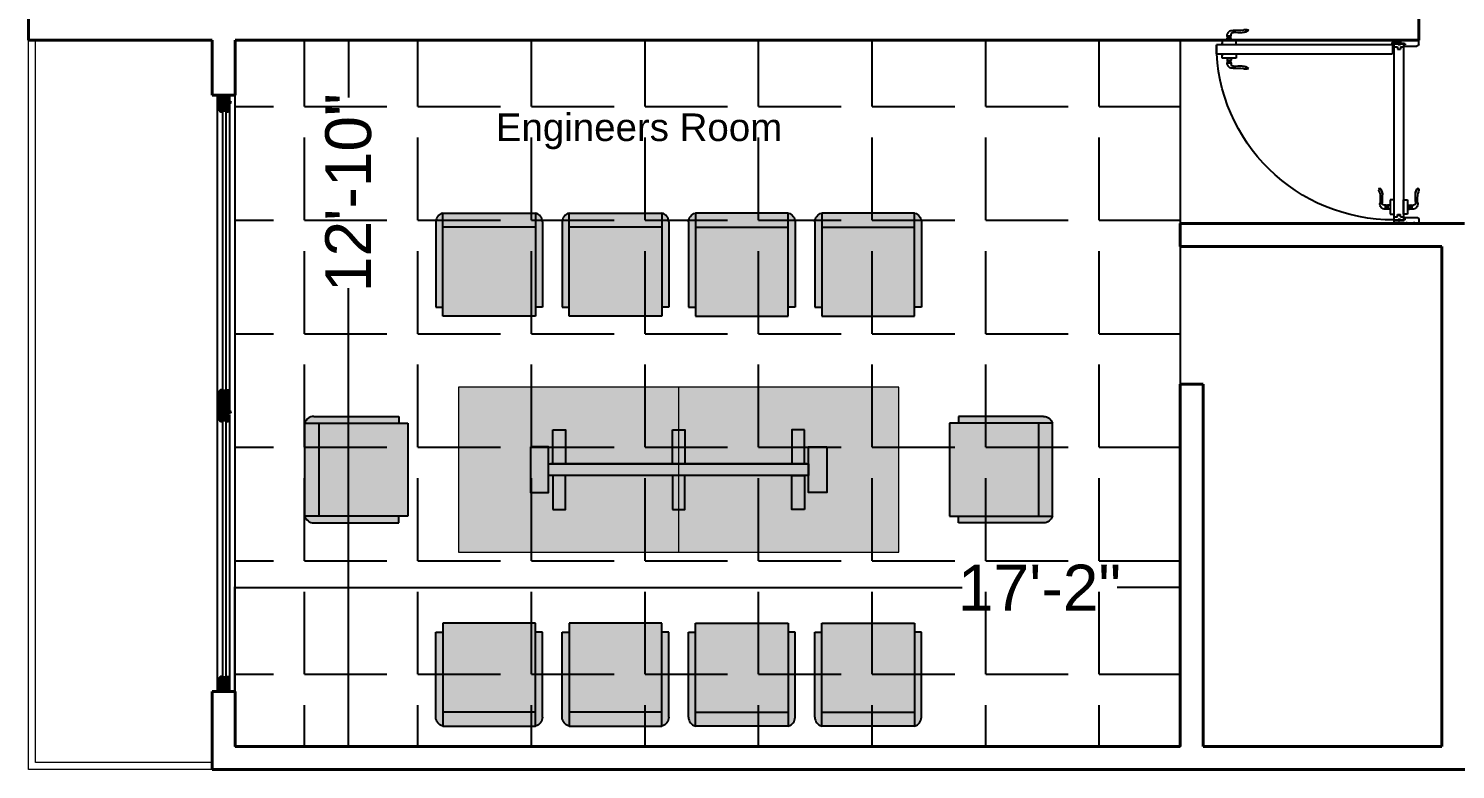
# Model space of a CAD drawing. Header units: inches. Extents: x 547 to 1628, y -123 to 254.
# Drawn here: x 558.7 to 869.7, y -119.7 to 41.8 of the extents above; entities that cross this region are included whole.
import ezdxf

# ---------------------------------------------------------------- set-up
doc = ezdxf.new("R2010")
doc.units = ezdxf.units.IN
doc.header["$MEASUREMENT"] = 0
for name, color, linetype in [('2', 7, 'Continuous'), ('doors', 4, 'Continuous'), ('Furniture', 253, 'Continuous')]:
    doc.layers.add(name, color=color, linetype=linetype)
for name, color, linetype, lineweight in [('hatch', 252, 'Continuous', 0), ('Low Wall', 254, 'Continuous', 13), ('Wall', 7, 'Continuous', 40)]:
    doc.layers.add(name, color=color, linetype=linetype, lineweight=lineweight)
doc.styles.get("Standard").update_dxf_attribs({"font": 'arial.ttf'})
doc.dimstyles.new('Inch feet', dxfattribs={"dimtxt": 10, "dimasz": 0.18, "dimexe": 0.1875, "dimexo": 0.0625, "dimgap": 0.1875, "dimtad": 0, "dimdec": 4, "dimzin": 0, "dimdsep": 46, "dimlunit": 4, "dimtxsty": 'Standard', "dimcen": 0.09, "dimadec": 0, "dimazin": 0, "dimtfac": 1, "dimtdec": 4, "dimtofl": 0, "dimtmove": 0, "dimatfit": 3, "dimfxl": 1, "dimtolj": 1, "dimtzin": 0, "dimarcsym": 0})

# ---------------------------------------------------------------- blocks, each defined once
blk = doc.blocks.new('*D17')
at = {"layer": 'Defpoints', "color": 0, "transparency": 16777216}
for p in [(603.65, 39.28), (603.65, -114.72), (628.38, -114.72)]:
    blk.add_point(p, dxfattribs=at)
at = {"layer": 'Furniture', "color": 0, "lineweight": -2, "transparency": 16777216}
for p, q in [((603.72, 39.28), (628.56, 39.28)), ((628.38, 39.1), (628.38, 26.78)), ((628.38, -114.54), (628.38, -14.78)), ((603.72, -114.72), (628.56, -114.72))]:
    blk.add_line(p, q, dxfattribs=at)
at = {"layer": 'Furniture', "color": 0, "transparency": 16777216}
for points in [[(628.35, 39.1), (628.41, 39.1), (628.38, 39.28)], [(628.35, -114.54), (628.41, -114.54), (628.38, -114.72)]]:
    blk.add_solid(points, dxfattribs=at)
at = {"layer": 'Furniture', "color": 0, "transparency": 16777216, "insert": (628.38, 6), "char_height": 10, "attachment_point": 5, "rotation": 90}
blk.add_mtext('\\A1;12\'-10"', dxfattribs=at)
blk = doc.blocks.new('*D18')
at = {"layer": 'Defpoints', "color": 0, "transparency": 16777216}
for p in [(603.65, -80.08), (603.65, -114.72), (809.65, -114.72)]:
    blk.add_point(p, dxfattribs=at)
at = {"layer": 'Furniture', "color": 0, "lineweight": -2, "transparency": 16777216}
for p, q in [((603.65, -114.66), (603.65, -79.89)), ((603.83, -80.08), (762.11, -80.08)), ((809.47, -80.08), (795.89, -80.08)), ((809.65, -114.66), (809.65, -79.89))]:
    blk.add_line(p, q, dxfattribs=at)
at = {"layer": 'Furniture', "color": 0, "transparency": 16777216}
for points in [[(603.83, -80.05), (603.83, -80.11), (603.65, -80.08)], [(809.47, -80.05), (809.47, -80.11), (809.65, -80.08)]]:
    blk.add_solid(points, dxfattribs=at)
at = {"layer": 'Furniture', "color": 0, "transparency": 16777216, "insert": (779, -80.08), "char_height": 10, "attachment_point": 5}
blk.add_mtext('\\A1;17\'-2"', dxfattribs=at)
blk = doc.blocks.new('dfgdddd')
at = {"layer": 'hatch', "ltscale": 10, "true_color": 0x8f8f8f}
h = blk.add_hatch(color=252, dxfattribs=at)
h.paths.add_polyline_path([(295.3, 522.3, 0.341999), (257.2, 571.5), (257.2, 50.8), (295.3, 50.8)])
h.paths.add_polyline_path([(-295.3, 50.8), (-257.2, 50.8), (-257.2, 571.5, 0.341999), (-295.3, 522.3)])
at = {"layer": 'hatch', "ltscale": 10}
h = blk.add_hatch(color=254, dxfattribs=at)
h.paths.add_polyline_path([(-257.2, 493.7), (-257.2, 0), (257.2, 0), (257.2, 493.7)])
h.paths.add_polyline_path([(257.2, 493.7), (257.2, 571.5), (-257.2, 571.5), (-257.2, 493.7)])
at = {"ltscale": 10}
for p, q in [((-257.2, 0), (-257.2, 571.5)), ((-257.2, 571.5), (257.2, 571.5)), ((257.2, 571.5), (257.2, 0)), ((-295.3, 522.3), (-295.3, 50.8)), ((257.2, 493.7), (-257.2, 493.7)), ((295.3, 522.3), (295.3, 50.8)), ((-295.3, 50.8), (-257.2, 50.8)), ((257.2, 0), (-257.2, 0)), ((295.3, 50.8), (257.2, 50.8))]:
    blk.add_line(p, q, dxfattribs=at)
for centre, start, end in [((-244.5, 522.3), 104.47751, 180), ((244.5, 522.3), 0, 75.52249)]:
    blk.add_arc(centre, 50.8, start, end, dxfattribs=at)
blk = doc.blocks.new('table x1')
at = {"layer": 'hatch', "ltscale": 10}
h = blk.add_hatch(color=254, dxfattribs=at)
h.paths.add_polyline_path([(-179.7, 457.6), (-1400, 457.6), (-1400, -457.6), (-179.7, -457.6)])
h.paths.add_polyline_path([(-1400, 457.6), (-2620.3, 457.6), (-2620.3, -457.6), (-1400, -457.6)])
at = {"linetype": 'Continuous', "lineweight": 0}
blk.add_line((-1400, 457.6), (-1400, -457.6), dxfattribs=at)
at = {"color": 0, "ltscale": 10}
for p, q in [((-2220.3, 50), (-2220.3, -50)), ((-689.7, 32.5), (-2110.3, 32.5)), ((-689.7, -32.5), (-2110.3, -32.5))]:
    blk.add_line(p, q, dxfattribs=at)
at = {"linetype": 'Continuous', "lineweight": 0}
blk.add_lwpolyline([(-2620.3, -457.6), (-179.7, -457.6), (-179.7, 457.6), (-2620.3, 457.6)], close=True, dxfattribs=at)
at = {"color": 0, "ltscale": 10}
for points in [[(-2096.8, 221.1), (-2026.8, 221.1), (-2026.8, 32.5), (-2096.8, 32.5)], [(-1435, 221.1), (-1365, 221.1), (-1365, 32.5), (-1435, 32.5)], [(-703.2, 221.1), (-773.2, 221.1), (-773.2, 32.5), (-703.2, 32.5)], [(-2220.3, 126.1), (-2220.3, -126.1), (-2120.3, -126.1), (-2120.3, 126.1)], [(-579.7, 126.1), (-579.7, -126.1), (-679.7, -126.1), (-679.7, 126.1)], [(-2120.3, 32.5), (-679.7, 32.5), (-679.7, -32.5), (-2120.3, -32.5)], [(-2096.8, -221.1), (-2026.8, -221.1), (-2026.8, -32.5), (-2096.8, -32.5)], [(-1435, -221.1), (-1365, -221.1), (-1365, -32.5), (-1435, -32.5)], [(-703.2, -221.1), (-773.2, -221.1), (-773.2, -32.5), (-703.2, -32.5)]]:
    blk.add_lwpolyline(points, close=True, dxfattribs=at)
blk = doc.blocks.new('door 900 a')
at = {"color": 0}
for p, q in [((-120, 0), (-100, 0)), ((-120, -20), (-120, 0)), ((-100, 0), (-100, -3)), ((-95, 0), (-62.5, 0)), ((-95, -3), (-95, 0)), ((-62.5, 0), (-62.5, -3)), ((-57.5, 0), (-25, 0)), ((-57.5, -3), (-57.5, 0)), ((-25, 0), (-25, -3)), ((-20, 0), (0, 0)), ((-20, -3), (-20, 0)), ((0, 0), (0, -15)), ((-49, -30), (-110, -30)), ((-100, -3), (-95, -3)), ((-62.5, -3), (-57.5, -3)), ((-54, -18), (-54, -23)), ((-54, -18), (-49, -18)), ((-54, -23), (-49, -23)), ((-49, -15), (-49, -30)), ((0, -15), (-49, -15)), ((-49, -18), (-49, -19.8)), ((-49, -18), (-49, -19.8)), ((-49, -21.2), (-49, -23)), ((-45, -21), (-45, -879)), ((-30, -33), (-45, -33)), ((0, -18), (-42, -18)), ((-35, -13), (3.2, -13)), ((-35, -13), (-35, -15)), ((-35, -18), (-35, -20)), ((-35, -18), (-35, -20)), ((-35, -20), (3.2, -20)), ((-30.5, -22), (-30.5, -18)), ((-30.5, -18), (-18.5, -18)), ((-18.5, -22), (-30.5, -22)), ((-30, -33), (-30, -44.5)), ((-15, -44.5), (-30, -44.5)), ((-25, -18), (-27.2, -15)), ((-25, -3), (-20, -3)), ((-23.7, -18), (-21.5, -15)), ((-18.5, -18), (-18.5, -22)), ((0, -33), (-15, -33)), ((-15, -33), (-15, -44.5)), ((-2, -18), (-2, -18)), ((-2, -18), (0, -18)), ((-0.2, -16.5), (13.8, -16.5)), ((0, -18), (0, -15)), ((0, -15), (2, -15)), ((0, -18), (2, -18)), ((0, -18), (0, -18)), ((0, -882), (0, -20)), ((6.8, -23.5), (6.8, -9.5)), ((-117.7, -726.4), (-116.8, -725.5)), ((72.7, -726.4), (71.8, -725.5)), ((-88, -809.5), (-96.3, -809.5)), ((-88, -829.5), (-88, -809.5)), ((-86, -810.5), (-88, -810.5)), ((-86, -828.5), (-88, -828.5)), ((-86, -828.5), (-86, -810.5)), ((-75, -810.5), (-77, -810.5)), ((-77, -828.5), (-77, -810.5)), ((-75, -828.5), (-77, -828.5)), ((-75, -829.5), (-75, -809.5)), ((-65, -809.5), (-75, -809.5)), ((-65, -829.5), (-75, -829.5)), ((-65, -784.5), (-65, -854.5)), ((-45, -784.5), (-65, -784.5)), ((-45, -854.5), (-45, -784.5)), ((0, -784.5), (20, -784.5)), ((0, -854.5), (0, -784.5)), ((20, -784.5), (20, -854.5)), ((20, -809.5), (30, -809.5)), ((20, -829.5), (30, -829.5)), ((30, -829.5), (30, -809.5)), ((30, -810.5), (32, -810.5)), ((30, -828.5), (32, -828.5)), ((32, -828.5), (32, -810.5)), ((41, -810.5), (43, -810.5)), ((41, -828.5), (41, -810.5)), ((41, -828.5), (43, -828.5)), ((43, -809.5), (51.3, -809.5)), ((43, -829.5), (43, -809.5)), ((-120, -880), (-120, -885)), ((-120, -885), (-120, -900)), ((-120, -900), (-100, -900)), ((-49, -870), (-110, -870)), ((-100, -897), (-95, -897)), ((-100, -900), (-100, -897)), ((-95, -897), (-95, -900)), ((-95, -900), (-62.5, -900)), ((-65, -854.5), (-45, -854.5)), ((-62.5, -897), (-57.5, -897)), ((-62.5, -900), (-62.5, -897)), ((-57.5, -897), (-57.5, -900)), ((-57.5, -900), (-25, -900)), ((-54, -882), (-54, -877)), ((-54, -877), (-49, -877)), ((-54, -882), (-49, -882)), ((-49, -885), (-49, -870)), ((-49, -878.8), (-49, -877)), ((-49, -882), (-49, -880.2)), ((-49, -882), (-49, -880.3)), ((0, -885), (-49, -885)), ((-30, -867), (-44, -867)), ((0, -882), (-42, -882)), ((-30.5, -878), (-30.5, -882)), ((-18.5, -878), (-30.5, -878)), ((-30.5, -882), (-18.5, -882)), ((-15, -855.5), (-30, -855.5)), ((-30, -867), (-30, -855.5)), ((-15, -857), (-30, -857)), ((-25, -882), (-27.2, -885)), ((-25, -897), (-20, -897)), ((-25, -900), (-25, -897)), ((-23.7, -882), (-21.5, -885)), ((-20, -897), (-20, -900)), ((-20, -900), (0, -900)), ((-18.5, -882), (-18.5, -878)), ((-15, -867), (-15, -855.5)), ((-1, -867), (-15, -867)), ((-2, -882), (-2, -882)), ((-2, -882), (0, -882)), ((20, -854.5), (0, -854.5)), ((0, -882), (0, -882)), ((0, -900), (0, -885))]:
    blk.add_line(p, q, dxfattribs=at)
at = {"color": 30}
for p, q in [((716.7, 49.4), (715.7, 48.5)), ((799.8, 19.7), (799.8, 28.1)), ((819.8, 19.7), (799.8, 19.7)), ((819.8, 6.7), (799.8, 6.7)), ((799.8, -3.3), (799.8, 6.7)), ((800.8, 17.7), (800.8, 19.7)), ((818.8, 17.7), (800.8, 17.7)), ((800.8, 6.7), (800.8, 8.7)), ((818.8, 8.7), (800.8, 8.7)), ((818.8, 17.7), (818.8, 19.7)), ((818.8, 6.7), (818.8, 8.7)), ((819.8, -3.3), (819.8, 6.7)), ((8.3, -23.3), (8.3, -65.3)), ((8.3, -23.3), (844.8, -23.3)), ((844.8, -68.3), (11.3, -68.3)), ((774.8, -3.3), (844.8, -3.3)), ((774.8, -23.3), (774.8, -3.3)), ((774.8, -68.3), (774.8, -88.3)), ((844.8, -3.3), (844.8, -23.3)), ((844.8, -23.3), (844.8, -13.3)), ((844.8, -23.3), (872.3, -23.3)), ((844.8, -68.3), (844.8, -78.3)), ((844.8, -88.3), (844.8, -68.3)), ((869.3, -68.3), (844.8, -68.3)), ((872.3, -65.3), (872.3, -23.3)), ((872.3, -23.3), (872.3, -65.3)), ((774.8, -88.3), (844.8, -88.3)), ((799.8, -88.3), (799.8, -98.3)), ((819.8, -98.3), (799.8, -98.3)), ((799.8, -111.3), (799.8, -119.6)), ((819.8, -111.3), (799.8, -111.3)), ((800.8, -98.3), (800.8, -100.3)), ((818.8, -100.3), (800.8, -100.3)), ((800.8, -109.3), (800.8, -111.3)), ((818.8, -109.3), (800.8, -109.3)), ((818.8, -98.3), (818.8, -100.3)), ((818.8, -109.3), (818.8, -111.3)), ((819.8, -88.3), (819.8, -98.3)), ((716.7, -140.9), (715.7, -140))]:
    blk.add_line(p, q, dxfattribs=at)
blk.add_arc((6.8, -16.5), 865.5, 269.552, 359.552, dxfattribs=at)
for centre, major_axis, start_param, end_param in [((746.6, 77.9), (30.2, 30.2), 3.116483, 3.895037), ((727.3, 26.6), (-17.8, 17.8), -1.320702, -0.349543), ((747.6, 78.8), (30.2, 30.2), 3.116483, 3.895037), ((770.5, 230.6), (-130.7, 130.7), 2.191078, 2.460764), ((748.2, 583.3), (387.5, 387.5), 3.921633, 4.000052), ((790.2, 27.4), (-6.75, 6.75), 3.856774, 5.712911), ((794.8, 22.2), (-17.7, 17.7), 3.828466, 5.699804), ((793.6, 13.2), (5.99, 5.99), 4.937366, 6.058209), ((825.9, 13.2), (-5.99, 5.99), 0.224977, 1.34582), ((11.3, -65.3), (2.12, 2.12), 2.356194, 3.926991), ((869.3, -65.3), (2.12, 2.12), 3.926991, 5.497787), ((869.3, -65.3), (-2.12, 2.12), 2.356194, 3.926991), ((746.6, -169.4), (-30.2, 30.2), -0.753444, 0.025109), ((747.6, -170.3), (30.2, 30.2), 0.817352, 1.595906), ((727.3, -118.2), (17.8, 17.8), 3.491136, 4.462295), ((770.5, -322.1), (-130.7, 130.7), -0.889968, -0.620282), ((748.2, -674.9), (-387.5, 387.5), -0.85846, -0.780041), ((790.2, -118.9), (6.75, 6.75), 3.711867, 5.568004), ((794.8, -113.7), (17.7, 17.7), 3.724974, 5.596312), ((793.6, -104.8), (5.99, 5.99), 4.937366, 6.058209), ((825.9, -104.8), (-5.99, 5.99), 0.224977, 1.34582)]:
    blk.add_ellipse(centre, major_axis=major_axis, ratio=1, start_param=start_param, end_param=end_param, dxfattribs=at)
at = {"color": 0}
for centre, major_axis, start_param, end_param in [((-110, -20), (-7.07, 7.07), 0.785398, 2.356194), ((-47, -20.5), (-1.41, 1.41), 1.267259, 6.586723), ((-42, -21), (2.12, 2.12), 0.785398, 2.356194), ((6.8, -16.5), (3.54, 3.54), 6.283185307179586, 12.56637061435917), ((-94.9, -737.1), (-17.8, 17.8), 0.349543, 1.320702), ((-147.1, -757.3), (-30.2, 30.2), 3.958945, 4.737498), ((-146.2, -756.4), (30.2, 30.2), 5.529741, 6.308295), ((-298.8, -780.3), (-130.7, 130.7), 3.822421, 4.092107), ((-651.6, -757.9), (-387.5, 387.5), 3.853929, 3.932348), ((101.2, -756.4), (30.2, 30.2), 1.545687, 2.32424), ((606.6, -757.9), (387.5, 387.5), 2.350837, 2.429256), ((102.1, -757.3), (30.2, 30.2), 1.545687, 2.32424), ((253.8, -780.3), (130.7, 130.7), 2.191078, 2.460764), ((49.9, -737.1), (-17.8, 17.8), 3.391687, 4.362845), ((-90.5, -804.6), (17.7, 17.7), 2.154178, 4.025515), ((-95.7, -800), (-6.75, 6.75), 0.570274, 2.426411), ((-81.5, -803.3), (5.99, 5.99), 3.366569, 4.487412), ((-81.5, -835.7), (-5.99, 5.99), -1.34582, -0.224977), ((36.5, -803.3), (5.99, 5.99), 3.366569, 4.487412), ((36.5, -835.7), (5.99, 5.99), 0.224977, 1.34582), ((45.5, -804.6), (-17.7, 17.7), 2.25767, 4.129008), ((50.7, -800), (6.75, 6.75), 3.856774, 5.712911), ((-110, -880), (7.07, 7.07), 0.785398, 2.356194), ((-47, -879.5), (-1.41, 1.41), 1.267259, 6.586723), ((-42, -879), (-2.12, 2.12), 0.785398, 2.356194)]:
    blk.add_ellipse(centre, major_axis=major_axis, ratio=1, start_param=start_param, end_param=end_param, dxfattribs=at)
blk.add_ellipse((6.8, -16.5), major_axis=(2.12, 2.12), ratio=1, dxfattribs=at)
blk = doc.blocks.new('Joint-K7335')
at = {"layer": '2', "color": 7}
for points in [[(4, 11, -0.206505), (4, 12, -0.277528), (5, 12), (5, 12, 0.626267), (5, 11, 0.131441), (6, 12), (6, 18, 0.509109), (5, 18, -0.294424), (2, 18, 0.173488), (1, 19), (0, 19), (0, 2, 0.415334), (1, 1, 0.048115), (1, 1, 0.113375), (2, 1), (4, 3, 0.235966), (4, 3), (4, 3, 0.247659), (4, 3, 0.287937), (4, 3), (2, 2, -0.576722), (2, 3), (2, 3, -0.235966), (2, 3), (4, 5, 0.235966), (4, 5), (4, 6, 0.247659), (4, 6, 0.287937), (4, 6), (2, 5, -0.576722), (2, 5), (2, 6, -0.384094), (3, 7, -0.021813), (3, 7), (7, 7), (7, 8, 0.333043), (6, 8, -0.293245), (5, 9, 0.008528), (5, 9, 0.265517), (5, 9, 0.023748), (5, 10, -0.356149), (4, 11, -0.356149)], [(3, 11, 0.355005), (5, 9, -0.567624), (5, 9, -0.24708), (4, 9), (2, 9, -0.351704), (1, 10), (1, 13, -0.414214), (2, 13), (2, 13, 0.277073), (2, 13), (4, 17, -0.041112), (4, 17), (4, 18, -0.50666), (5, 18, -0.2771), (5, 17), (5, 13, 0.213422), (5, 13, -0.886227), (4, 13, 0.250571), (3, 11)]]:
    blk.add_lwpolyline(points, format="xyb", dxfattribs=at)
blk.add_lwpolyline([(2, 18, 0.632714), (1, 18), (1, 14, 0.78091), (2, 14), (3, 17, -0.117333), (3, 17, 1.218085), (3, 17, -0.285776), (3, 17, -0.145588)], format="xyb", close=True, dxfattribs=at)

msp = doc.modelspace()

# ---------------------------------------------------------------- hatches: boundary and pattern name
h = msp.add_hatch()
h.set_pattern_fill('ANSI31', color=4, scale=0.039375, angle=-90.0282003, style=0)
h.set_pattern_definition([(224.9717997, (883.7978, 4870.75004), (-0.0883558717, 0.0884428898), [])])
edge = h.paths.add_edge_path()
edge.add_line((600.87759, 25.62577), (600.87746, 25.37476))
edge.add_line((600.87746, 25.37476), (600.49362, 25.37494))
edge.add_line((600.49362, 25.37494), (600.4251, 25.4932))
edge.add_arc((600.374, 25.4636), 0.05906, 30.0855329, 89.9717997)
edge.add_line((600.37403, 25.52266), (600.24262, 25.52272))
edge.add_line((600.24262, 25.52272), (600.22784, 25.50797))
edge.add_line((600.22784, 25.50797), (600.22705, 23.89851))
edge.add_line((600.22705, 23.89851), (600.28611, 23.89848))
edge.add_arc((600.52236, 23.89837), 0.23625, 179.9717997, 269.9717997)
edge.add_line((600.52225, 23.66212), (600.52222, 23.60306))
edge.add_line((600.52222, 23.60306), (600.66987, 23.60298))
edge.add_line((600.66987, 23.60298), (600.67017, 24.20837))
edge.add_line((600.67017, 24.20837), (600.96548, 24.20823))
edge.add_line((600.96548, 24.20823), (600.96557, 24.38542))
edge.add_line((600.96557, 24.38542), (601.26088, 24.38527))
edge.add_line((601.26088, 24.38527), (601.2608, 24.20808))
edge.add_line((601.2608, 24.20808), (602.23533, 24.2076))
edge.add_line((602.23533, 24.2076), (602.23604, 25.65502))
edge.add_line((602.23604, 25.65502), (602.22129, 25.66941))
edge.add_line((602.22129, 25.66941), (601.43869, 25.64903))
edge.add_line((601.43869, 25.64903), (601.42392, 25.63388))
edge.add_line((601.42392, 25.63388), (601.42379, 25.37449))
edge.add_line((601.42379, 25.37449), (601.15801, 25.37462))
edge.add_line((601.15801, 25.37462), (600.99572, 25.64048))
edge.add_line((600.99572, 25.64048), (600.89236, 25.64053))
edge.add_line((600.89236, 25.64053), (600.87759, 25.62577))
edge = h.paths.add_edge_path()
edge.add_line((601.82188, 24.17828), (601.82177, 23.97156))
edge.add_line((601.82177, 23.97156), (601.76271, 23.97159))
edge.add_line((601.76271, 23.97159), (601.76253, 23.60244))
edge.add_line((601.76253, 23.60244), (602.17597, 23.60224))
edge.add_arc((602.3282, 23.60561), 0.15227, 108.692588, 181.2669711, ccw=False)
edge.add_arc((602.2306, 23.89409), 0.15227, 288.692588, 361.2669711)
edge.add_line((602.38283, 23.89745), (602.44189, 23.89742))
edge.add_line((602.44189, 23.89742), (602.44209, 24.30348))
edge.add_line((602.44209, 24.30348), (602.23539, 24.34049))
edge.add_line((602.23539, 24.34049), (602.23532, 24.19284))
edge.add_line((602.23532, 24.19284), (601.82188, 24.17828))
edge = h.paths.add_edge_path()
edge.add_line((601.47712, 25.71407), (602.23607, 25.7137))
edge.add_arc((602.50185, 25.71357), 0.26578, 89.9717997, 179.9717997, ccw=False)
edge.add_line((602.50198, 25.97935), (602.54037, 25.97933))
edge.add_line((602.54037, 25.97933), (602.54101, 27.2787))
edge.add_line((602.54101, 27.2787), (599.76507, 27.28007))
edge.add_line((599.76507, 27.28007), (599.76423, 25.56726))
edge.add_line((599.76423, 25.56726), (599.82329, 25.56723))
edge.add_arc((600.05954, 25.56711), 0.23625, 179.9717997, 269.9717997)
edge.add_line((600.05943, 25.33086), (600.0594, 25.2718))
edge.add_line((600.0594, 25.2718), (600.18343, 25.27174))
edge.add_line((600.18343, 25.27174), (600.18359, 25.59658))
edge.add_line((600.18359, 25.59658), (600.53796, 25.59641))
edge.add_line((600.53796, 25.59641), (600.62649, 25.44871))
edge.add_line((600.62649, 25.44871), (600.70031, 25.44867))
edge.add_line((600.70031, 25.44867), (600.71509, 25.46343))
edge.add_line((600.71509, 25.46343), (600.71535, 25.99499))
edge.add_line((600.71535, 25.99499), (600.83347, 25.99493))
edge.add_line((600.83347, 25.99493), (600.83336, 25.77345))
edge.add_line((600.83336, 25.77345), (600.93082, 25.7734))
edge.add_line((600.93082, 25.7734), (600.93079, 25.71434))
edge.add_line((600.93079, 25.71434), (601.01348, 25.7143))
edge.add_line((601.01348, 25.7143), (601.17281, 25.44844))
edge.add_line((601.17281, 25.44844), (601.24664, 25.4484))
edge.add_line((601.24664, 25.4484), (601.26141, 25.46316))
edge.add_line((601.26141, 25.46316), (601.26168, 25.99472))
edge.add_line((601.26168, 25.99472), (601.3798, 25.99466))
edge.add_line((601.3798, 25.99466), (601.37969, 25.77318))
edge.add_line((601.37969, 25.77318), (601.47714, 25.77313))
at = {"ltscale": 10}
h = msp.add_hatch(dxfattribs=at)
h.set_pattern_fill('ANGLE', color=4, scale=0.00443, angle=-135.0282003, style=0)
h.set_pattern_definition([(314.9718, (624.498758, 102.824644), (-0.021889615, -0.021868078), [0.022502811, -0.008438554]), (224.9718, (624.498758, 102.824644), (-0.021868078, 0.021889615), [0.022502811, -0.008438554])])
h.paths.add_polyline_path([(600.66993, 23.72111), (600.78806, 23.72105), (600.788, 23.60292), (600.66987, 23.60298)])
h = msp.add_hatch(dxfattribs=at)
h.set_pattern_fill('BRASS', color=4, scale=0.008859, angle=-135.0282003, style=0)
h.set_pattern_definition([(314.9718, (624.49876, 102.824644), (-0.0397993, -0.039760142), []), (314.9718, (624.47886, 102.804764), (-0.0397993, -0.039760142), [0.028128514, -0.014064257])])
h.paths.add_polyline_path([(600.67011, 24.07548), (600.78823, 24.07542), (600.78806, 23.72105), (600.66993, 23.72111)])
h = msp.add_hatch(dxfattribs=at)
h.set_pattern_fill('ANGLE', color=4, scale=0.00443, angle=-135.0282003, style=0)
h.set_pattern_definition([(314.9718, (624.882664, 102.824455), (-0.021889615, -0.021868078), [0.022502811, -0.008438554]), (224.9718, (624.882664, 102.824455), (-0.021868078, 0.021889615), [0.022502811, -0.008438554])])
edge = h.paths.add_edge_path()
edge.add_line((601.76283, 24.20784), (601.76278, 24.11924))
edge.add_line((601.76278, 24.11924), (601.70372, 24.11927))
edge.add_arc((601.71544, 24.16356), 0.04582, 104.7648173, 255.1787821, ccw=False)
edge.add_line((601.70377, 24.20786), (601.76283, 24.20784))
h = msp.add_hatch(dxfattribs=at)
h.set_pattern_fill('ANGLE', color=4, scale=0.00443, angle=-135.0282003, style=0)
h.set_pattern_definition([(314.9718, (624.882744, 102.986877), (-0.021889615, -0.021868078), [0.022502811, -0.008438554]), (224.9718, (624.882744, 102.986877), (-0.021868078, 0.021889615), [0.022502811, -0.008438554])])
edge = h.paths.add_edge_path()
edge.add_line((601.82188, 24.19272), (601.8218, 24.01585))
edge.add_arc((601.79228, 24.03802), 0.03691, 216.8416974, 323.1019021, ccw=False)
edge.add_line((601.76273, 24.01588), (601.76282, 24.19275))
edge.add_arc((601.79234, 24.17137), 0.03645, 35.8559495, 144.08765, ccw=False)
h = msp.add_hatch()
h.set_pattern_fill('ANSI31', color=4, scale=0.039375, angle=-90.0282003, style=0)
h.set_pattern_definition([(224.9717997, (883.80163, 4841.5436), (-0.0883558717, 0.0884428898), [])])
edge = h.paths.add_edge_path()
edge.add_line((600.65797, -37.57595), (600.65827, -36.97056))
edge.add_line((600.65827, -36.97056), (600.51061, -36.97049))
edge.add_line((600.51061, -36.97049), (600.51059, -37.02955))
edge.add_arc((600.51047, -37.2658), 0.23625, 89.9717997, 179.9717997)
edge.add_line((600.27422, -37.26569), (600.21516, -37.26566))
edge.add_line((600.21516, -37.26566), (600.21458, -38.44691))
edge.add_line((600.21458, -38.44691), (600.74614, -38.44717))
edge.add_line((600.74614, -38.44717), (600.74621, -38.29951))
edge.add_line((600.74621, -38.29951), (601.92746, -38.30009))
edge.add_line((601.92746, -38.30009), (601.92739, -38.44775))
edge.add_line((601.92739, -38.44775), (602.2227, -38.4479))
edge.add_line((602.2227, -38.4479), (602.22313, -37.57672))
edge.add_line((602.22313, -37.57672), (601.2486, -37.57625))
edge.add_line((601.2486, -37.57625), (601.24851, -37.75343))
edge.add_line((601.24851, -37.75343), (600.9532, -37.75329))
edge.add_line((600.9532, -37.75329), (600.95329, -37.5761))
edge.add_line((600.95329, -37.5761), (600.65797, -37.57595))
h.paths.add_polyline_path([(600.17535, -38.15158), (599.75108, -38.15137), (599.75006, -40.21855), (602.54667, -40.21993), (602.54769, -38.15274), (602.26222, -38.1526), (602.26206, -38.48729), (601.88799, -38.48711), (601.88809, -38.30008), (600.78559, -38.29953), (600.78549, -38.48656), (600.17518, -38.48626)])
edge = h.paths.add_edge_path()
edge.add_line((601.81857, -37.54699), (601.81867, -37.34028))
edge.add_line((601.81867, -37.34028), (601.7596, -37.34025))
edge.add_line((601.7596, -37.34025), (601.75979, -36.97111))
edge.add_line((601.75979, -36.97111), (602.17322, -36.97131))
edge.add_arc((602.32545, -36.97483), 0.15227, 178.6766283, 251.2510115)
edge.add_arc((602.22757, -37.26321), 0.15227, -1.3233717, 71.2510115, ccw=False)
edge.add_line((602.3798, -37.26672), (602.43, -37.26675))
edge.add_line((602.43, -37.26675), (602.4298, -37.6728))
edge.add_line((602.4298, -37.6728), (602.23192, -37.70962))
edge.add_line((602.23192, -37.70962), (602.232, -37.5472))
edge.add_line((602.232, -37.5472), (601.81857, -37.54699))
h = msp.add_hatch(dxfattribs=at)
h.set_pattern_fill('BRASS', color=4, scale=0.008859, angle=-135.0282003, style=0)
h.set_pattern_definition([(44.9718, (624.40916, -116.215644), (-0.039760142, 0.0397993), []), (44.9718, (624.38928, -116.195744), (-0.039760142, 0.0397993), [0.028128514, -0.014064257])])
h.paths.add_polyline_path([(600.65804, -37.44306), (600.77616, -37.44312), (600.77634, -37.08875), (600.65821, -37.08869)])
h = msp.add_hatch(dxfattribs=at)
h.set_pattern_fill('ANGLE', color=4, scale=0.00443, angle=-135.0282003, style=0)
h.set_pattern_definition([(44.9718, (624.40916, -116.215644), (-0.021868078, 0.021889615), [0.022502811, -0.008438554]), (134.9718, (624.40916, -116.215644), (-0.021889615, -0.021868078), [0.022502811, -0.008438554])])
h.paths.add_polyline_path([(600.65821, -37.08869), (600.77634, -37.08875), (600.7764, -36.97062), (600.65827, -36.97056)])
h = msp.add_hatch()
h.set_pattern_fill('ANSI31', color=4, scale=0.039375, angle=-90.0282003, style=0)
h.set_pattern_definition([(224.9717997, (883.80346, 4803.25141), (-0.0883558717, 0.0884428898), [])])
edge = h.paths.add_edge_path()
edge.add_line((600.88325, -41.87286), (600.88312, -42.12388))
edge.add_line((600.88312, -42.12388), (600.49928, -42.12369))
edge.add_line((600.49928, -42.12369), (600.43076, -42.00543))
edge.add_arc((600.37966, -42.03504), 0.05906, 30.0855329, 89.9717997)
edge.add_line((600.37969, -41.97597), (600.24828, -41.97591))
edge.add_line((600.24828, -41.97591), (600.2335, -41.99067))
edge.add_line((600.2335, -41.99067), (600.23271, -43.60012))
edge.add_line((600.23271, -43.60012), (600.29177, -43.60015))
edge.add_arc((600.52802, -43.60027), 0.23625, 179.9717997, 269.9717997)
edge.add_line((600.52791, -43.83652), (600.52788, -43.89558))
edge.add_line((600.52788, -43.89558), (600.67553, -43.89565))
edge.add_line((600.67553, -43.89565), (600.67583, -43.29026))
edge.add_line((600.67583, -43.29026), (600.97114, -43.29041))
edge.add_line((600.97114, -43.29041), (600.97123, -43.11322))
edge.add_line((600.97123, -43.11322), (601.26654, -43.11336))
edge.add_line((601.26654, -43.11336), (601.26646, -43.29055))
edge.add_line((601.26646, -43.29055), (602.24099, -43.29103))
edge.add_line((602.24099, -43.29103), (602.2417, -41.84362))
edge.add_line((602.2417, -41.84362), (602.22695, -41.82923))
edge.add_line((602.22695, -41.82923), (601.44435, -41.84961))
edge.add_line((601.44435, -41.84961), (601.42958, -41.86475))
edge.add_line((601.42958, -41.86475), (601.42945, -42.12415))
edge.add_line((601.42945, -42.12415), (601.16367, -42.12402))
edge.add_line((601.16367, -42.12402), (601.00138, -41.85815))
edge.add_line((601.00138, -41.85815), (600.89802, -41.8581))
edge.add_line((600.89802, -41.8581), (600.88325, -41.87286))
edge = h.paths.add_edge_path()
edge.add_line((601.82754, -43.32036), (601.82743, -43.52708))
edge.add_line((601.82743, -43.52708), (601.76837, -43.52705))
edge.add_line((601.76837, -43.52705), (601.76819, -43.89619))
edge.add_line((601.76819, -43.89619), (602.18163, -43.89639))
edge.add_arc((602.33386, -43.89303), 0.15227, 108.692588, 181.2669711, ccw=False)
edge.add_arc((602.23626, -43.60455), 0.15227, 288.692588, 361.2669711)
edge.add_line((602.38849, -43.60118), (602.44755, -43.60121))
edge.add_line((602.44755, -43.60121), (602.44775, -43.19516))
edge.add_line((602.44775, -43.19516), (602.24105, -43.15814))
edge.add_line((602.24105, -43.15814), (602.24098, -43.3058))
edge.add_line((602.24098, -43.3058), (601.82754, -43.32036))
edge = h.paths.add_edge_path()
edge.add_line((601.48278, -41.78456), (602.24173, -41.78494))
edge.add_arc((602.50751, -41.78507), 0.26578, 89.9717997, 179.9717997, ccw=False)
edge.add_line((602.50764, -41.51929), (602.54603, -41.51931))
edge.add_line((602.54603, -41.51931), (602.54667, -40.21993))
edge.add_line((602.54667, -40.21993), (599.77073, -40.21856))
edge.add_line((599.77073, -40.21856), (599.76989, -41.93138))
edge.add_line((599.76989, -41.93138), (599.82895, -41.93141))
edge.add_arc((600.0652, -41.93152), 0.23625, 179.9717997, 269.9717997)
edge.add_line((600.06509, -42.16777), (600.06506, -42.22683))
edge.add_line((600.06506, -42.22683), (600.18909, -42.2269))
edge.add_line((600.18909, -42.2269), (600.18925, -41.90205))
edge.add_line((600.18925, -41.90205), (600.54362, -41.90223))
edge.add_line((600.54362, -41.90223), (600.63215, -42.04993))
edge.add_line((600.63215, -42.04993), (600.70597, -42.04996))
edge.add_line((600.70597, -42.04996), (600.72075, -42.0352))
edge.add_line((600.72075, -42.0352), (600.72101, -41.50364))
edge.add_line((600.72101, -41.50364), (600.83913, -41.5037))
edge.add_line((600.83913, -41.5037), (600.83902, -41.72518))
edge.add_line((600.83902, -41.72518), (600.93648, -41.72523))
edge.add_line((600.93648, -41.72523), (600.93645, -41.78429))
edge.add_line((600.93645, -41.78429), (601.01914, -41.78434))
edge.add_line((601.01914, -41.78434), (601.17847, -42.0502))
edge.add_line((601.17847, -42.0502), (601.2523, -42.05023))
edge.add_line((601.2523, -42.05023), (601.26707, -42.03547))
edge.add_line((601.26707, -42.03547), (601.26734, -41.50391))
edge.add_line((601.26734, -41.50391), (601.38546, -41.50397))
edge.add_line((601.38546, -41.50397), (601.38535, -41.72545))
edge.add_line((601.38535, -41.72545), (601.48281, -41.7255))
h = msp.add_hatch(dxfattribs=at)
h.set_pattern_fill('ANGLE', color=4, scale=0.00443, angle=-135.0282003, style=0)
h.set_pattern_definition([(44.9718, (624.793065, -116.215833), (-0.021868078, 0.021889615), [0.022502811, -0.008438554]), (134.9718, (624.793065, -116.215833), (-0.021889615, -0.021868078), [0.022502811, -0.008438554])])
edge = h.paths.add_edge_path()
edge.add_line((601.75063, -37.57649), (601.75067, -37.4879))
edge.add_line((601.75067, -37.4879), (601.69161, -37.48787))
edge.add_arc((601.70329, -37.53217), 0.04582, 104.7648173, 255.1787821)
edge.add_line((601.69157, -37.57646), (601.75063, -37.57649))
h = msp.add_hatch(dxfattribs=at)
h.set_pattern_fill('ANGLE', color=4, scale=0.00443, angle=-135.0282003, style=0)
h.set_pattern_definition([(44.9718, (624.792985, -116.378254), (-0.021868078, 0.021889615), [0.022502811, -0.008438554]), (134.9718, (624.792985, -116.378254), (-0.021889615, -0.021868078), [0.022502811, -0.008438554])])
edge = h.paths.add_edge_path()
edge.add_line((601.8097, -37.56144), (601.80979, -37.38457))
edge.add_arc((601.78024, -37.4067), 0.03691, 36.8416974, 143.1019021)
edge.add_line((601.75072, -37.38454), (601.75064, -37.56141))
edge.add_arc((601.78018, -37.54006), 0.03645, 215.8559495, 324.08765)
h = msp.add_hatch(dxfattribs=at)
h.set_pattern_fill('BRASS', color=4, scale=0.008859, angle=-135.0282003, style=0)
h.set_pattern_definition([(314.9718, (624.50442, 35.32601), (-0.0397993, -0.039760142), []), (314.9718, (624.48452, 35.30613), (-0.0397993, -0.039760142), [0.028128514, -0.014064257])])
h.paths.add_polyline_path([(600.67577, -43.42315), (600.79389, -43.42321), (600.79372, -43.77758), (600.67559, -43.77753)])
h = msp.add_hatch(dxfattribs=at)
h.set_pattern_fill('ANGLE', color=4, scale=0.00443, angle=-135.0282003, style=0)
h.set_pattern_definition([(314.9718, (624.888324, 35.325822), (-0.021889615, -0.021868078), [0.022502811, -0.008438554]), (224.9718, (624.888324, 35.325822), (-0.021868078, 0.021889615), [0.022502811, -0.008438554])])
edge = h.paths.add_edge_path()
edge.add_line((601.76849, -43.2908), (601.76844, -43.37939))
edge.add_line((601.76844, -43.37939), (601.70938, -43.37936))
edge.add_arc((601.7211, -43.33507), 0.04582, 104.7648173, 255.1787821, ccw=False)
edge.add_line((601.70943, -43.29077), (601.76849, -43.2908))
h = msp.add_hatch(dxfattribs=at)
h.set_pattern_fill('ANGLE', color=4, scale=0.00443, angle=-135.0282003, style=0)
h.set_pattern_definition([(314.9718, (624.888404, 35.488243), (-0.021889615, -0.021868078), [0.022502811, -0.008438554]), (224.9718, (624.888404, 35.488243), (-0.021868078, 0.021889615), [0.022502811, -0.008438554])])
edge = h.paths.add_edge_path()
edge.add_line((601.82754, -43.30591), (601.82746, -43.48278))
edge.add_arc((601.79794, -43.46062), 0.03691, 216.8416974, 323.1019021, ccw=False)
edge.add_line((601.76839, -43.48275), (601.76848, -43.30588))
edge.add_arc((601.798, -43.32726), 0.03645, 35.8559495, 144.08765, ccw=False)
h = msp.add_hatch(dxfattribs=at)
h.set_pattern_fill('ANGLE', color=4, scale=0.00443, angle=-135.0282003, style=0)
h.set_pattern_definition([(314.9718, (624.504418, 35.32601), (-0.021889615, -0.021868078), [0.022502811, -0.008438554]), (224.9718, (624.504418, 35.32601), (-0.021868078, 0.021889615), [0.022502811, -0.008438554])])
h.paths.add_polyline_path([(600.67559, -43.77753), (600.79372, -43.77758), (600.79366, -43.89571), (600.67553, -43.89565)])
h = msp.add_hatch()
h.set_pattern_fill('ANSI31', color=4, scale=0.039375, angle=-90.0282003, style=0)
h.set_pattern_definition([(224.9717997, (883.8068, 4779.04222), (-0.0883558717, 0.0884428898), [])])
edge = h.paths.add_edge_path()
edge.add_line((600.66314, -100.07733), (600.66344, -99.47194))
edge.add_line((600.66344, -99.47194), (600.51578, -99.47187))
edge.add_line((600.51578, -99.47187), (600.51575, -99.53093))
edge.add_arc((600.51564, -99.76718), 0.23625, 89.9717997, 179.9717997)
edge.add_line((600.27939, -99.76706), (600.22032, -99.76703))
edge.add_line((600.22032, -99.76703), (600.21974, -100.94828))
edge.add_line((600.21974, -100.94828), (600.75131, -100.94855))
edge.add_line((600.75131, -100.94855), (600.75138, -100.80089))
edge.add_line((600.75138, -100.80089), (601.93263, -100.80147))
edge.add_line((601.93263, -100.80147), (601.93256, -100.94913))
edge.add_line((601.93256, -100.94913), (602.22787, -100.94927))
edge.add_line((602.22787, -100.94927), (602.2283, -100.0781))
edge.add_line((602.2283, -100.0781), (601.25377, -100.07762))
edge.add_line((601.25377, -100.07762), (601.25368, -100.25481))
edge.add_line((601.25368, -100.25481), (600.95837, -100.25466))
edge.add_line((600.95837, -100.25466), (600.95845, -100.07748))
edge.add_line((600.95845, -100.07748), (600.66314, -100.07733))
h.paths.add_polyline_path([(600.18051, -100.65295), (599.75625, -100.65274), (599.75523, -102.71993), (602.55184, -102.72131), (602.55286, -100.65412), (602.26739, -100.65398), (602.26722, -100.98867), (601.89316, -100.98848), (601.89325, -100.80145), (600.79075, -100.80091), (600.79066, -100.98794), (600.18035, -100.98764)])
edge = h.paths.add_edge_path()
edge.add_line((601.82373, -100.04837), (601.82383, -99.84165))
edge.add_line((601.82383, -99.84165), (601.76477, -99.84162))
edge.add_line((601.76477, -99.84162), (601.76495, -99.47248))
edge.add_line((601.76495, -99.47248), (602.17839, -99.47269))
edge.add_arc((602.33062, -99.4762), 0.15227, 178.6766283, 251.2510115)
edge.add_arc((602.23273, -99.76458), 0.15227, -1.3233717, 71.2510115, ccw=False)
edge.add_line((602.38496, -99.7681), (602.43517, -99.76812))
edge.add_line((602.43517, -99.76812), (602.43497, -100.17418))
edge.add_line((602.43497, -100.17418), (602.23709, -100.211))
edge.add_line((602.23709, -100.211), (602.23717, -100.04857))
edge.add_line((602.23717, -100.04857), (601.82373, -100.04837))
h = msp.add_hatch(dxfattribs=at)
h.set_pattern_fill('ANGLE', color=4, scale=0.00443, angle=-135.0282003, style=0)
h.set_pattern_definition([(44.9718, (624.414327, -178.71702), (-0.021868078, 0.021889615), [0.022502811, -0.008438554]), (134.9718, (624.414327, -178.71702), (-0.021889615, -0.021868078), [0.022502811, -0.008438554])])
h.paths.add_polyline_path([(600.66338, -99.59007), (600.78151, -99.59012), (600.78156, -99.472), (600.66344, -99.47194)])
h = msp.add_hatch(dxfattribs=at)
h.set_pattern_fill('BRASS', color=4, scale=0.008859, angle=-135.0282003, style=0)
h.set_pattern_definition([(44.9718, (624.41433, -178.71702), (-0.039760142, 0.0397993), []), (44.9718, (624.394447, -178.69712), (-0.039760142, 0.0397993), [0.028128514, -0.014064257])])
h.paths.add_polyline_path([(600.66321, -99.94444), (600.78133, -99.9445), (600.78151, -99.59012), (600.66338, -99.59007)])
h = msp.add_hatch(dxfattribs=at)
h.set_pattern_fill('ANGLE', color=4, scale=0.00443, angle=-135.0282003, style=0)
h.set_pattern_definition([(44.9718, (624.798233, -178.71721), (-0.021868078, 0.021889615), [0.022502811, -0.008438554]), (134.9718, (624.798233, -178.71721), (-0.021889615, -0.021868078), [0.022502811, -0.008438554])])
edge = h.paths.add_edge_path()
edge.add_line((601.7558, -100.07787), (601.75584, -99.98927))
edge.add_line((601.75584, -99.98927), (601.69678, -99.98925))
edge.add_arc((601.70845, -100.03355), 0.04582, 104.7648173, 255.1787821)
edge.add_line((601.69673, -100.07784), (601.7558, -100.07787))
h = msp.add_hatch(dxfattribs=at)
h.set_pattern_fill('ANGLE', color=4, scale=0.00443, angle=-135.0282003, style=0)
h.set_pattern_definition([(44.9718, (624.798153, -178.87963), (-0.021868078, 0.021889615), [0.022502811, -0.008438554]), (134.9718, (624.798153, -178.87963), (-0.021889615, -0.021868078), [0.022502811, -0.008438554])])
edge = h.paths.add_edge_path()
edge.add_line((601.81487, -100.06281), (601.81495, -99.88594))
edge.add_arc((601.78541, -99.90808), 0.03691, 36.8416974, 143.1019021)
edge.add_line((601.75589, -99.88592), (601.7558, -100.06278))
edge.add_arc((601.78535, -100.04143), 0.03645, 215.8559495, 324.08765)
at = {"layer": 'Furniture'}
h = msp.add_hatch(dxfattribs=at)
h.set_pattern_fill('ANGLE', color=256, scale=90, style=0)
h.set_pattern_definition([(0, (0, 0), (0, 24.75), [18, -6.75]), (90, (0, 0), (-24.75, 2e-15), [18, -6.75])])
h.paths.add_polyline_path([(603.65304, 39.27939), (809.65304, 39.27939), (809.65304, -114.72061), (603.65304, -114.72061)])

# ---------------------------------------------------------------- linework, layer by layer
at = {"color": 7}
for centre, radius in [((602.5107, 25.6988), 0.2584), ((602.5107, 25.6988), 0.20672), ((602.51636, -41.79984), 0.2584), ((602.51636, -41.79984), 0.20672)]:
    msp.add_circle(centre, radius, dxfattribs=at)
at = {"layer": 'doors'}
for points in [[(601.47712, 25.71407), (602.23607, 25.7137, -0.414213562), (602.50198, 25.97935), (602.54037, 25.97933), (602.54101, 27.2787), (599.76507, 27.28007), (599.76423, 25.56726), (599.82329, 25.56723, 0.414213562), (600.05943, 25.33086), (600.0594, 25.2718), (600.18343, 25.27174), (600.18359, 25.59658), (600.53796, 25.59641), (600.62649, 25.44871), (600.70031, 25.44867), (600.71509, 25.46343), (600.71535, 25.99499), (600.83347, 25.99493), (600.83336, 25.77345), (600.93082, 25.7734), (600.93079, 25.71434), (601.01348, 25.7143), (601.17281, 25.44844), (601.24664, 25.4484), (601.26141, 25.46316), (601.26168, 25.99472), (601.3798, 25.99466), (601.37969, 25.77318), (601.47714, 25.77313)], [(600.65797, -37.57595), (600.65827, -36.97056), (600.51061, -36.97049), (600.51059, -37.02955, 0.414213562), (600.27422, -37.26569), (600.21516, -37.26566), (600.21458, -38.44691), (600.74614, -38.44717), (600.74621, -38.29951), (601.92746, -38.30009), (601.92739, -38.44775), (602.2227, -38.4479), (602.22313, -37.57672), (601.2486, -37.57625), (601.24851, -37.75343), (600.9532, -37.75329), (600.95329, -37.5761), (600.65797, -37.57595)], [(601.48278, -41.78456), (602.24173, -41.78494, -0.414213562), (602.50764, -41.51929), (602.54603, -41.51931), (602.54667, -40.21993), (599.77073, -40.21856), (599.76989, -41.93138), (599.82895, -41.93141, 0.414213562), (600.06509, -42.16777), (600.06506, -42.22683), (600.18909, -42.2269), (600.18925, -41.90205), (600.54362, -41.90223), (600.63215, -42.04993), (600.70597, -42.04996), (600.72075, -42.0352), (600.72101, -41.50364), (600.83913, -41.5037), (600.83902, -41.72518), (600.93648, -41.72523), (600.93645, -41.78429), (601.01914, -41.78434), (601.17847, -42.0502), (601.2523, -42.05023), (601.26707, -42.03547), (601.26734, -41.50391), (601.38546, -41.50397), (601.38535, -41.72545), (601.48281, -41.7255)], [(600.66314, -100.07733), (600.66344, -99.47194), (600.51578, -99.47187), (600.51575, -99.53093, 0.414213562), (600.27939, -99.76706), (600.22032, -99.76703), (600.21974, -100.94828), (600.75131, -100.94855), (600.75138, -100.80089), (601.93263, -100.80147), (601.93256, -100.94913), (602.22787, -100.94927), (602.2283, -100.0781), (601.25377, -100.07762), (601.25368, -100.25481), (600.95837, -100.25466), (600.95845, -100.07748), (600.66314, -100.07733)]]:
    msp.add_lwpolyline(points, format="xyb", dxfattribs=at)
for points in [[(600.87759, 25.62577), (600.87746, 25.37476), (600.49362, 25.37494), (600.4251, 25.4932, 0.267417379), (600.37403, 25.52266), (600.24262, 25.52272), (600.22784, 25.50797), (600.22705, 23.89851), (600.28611, 23.89848, 0.414213562), (600.52225, 23.66212), (600.52222, 23.60306), (600.66987, 23.60298), (600.67017, 24.20837), (600.96548, 24.20823), (600.96557, 24.38542), (601.26088, 24.38527), (601.2608, 24.20808), (602.23533, 24.2076), (602.23604, 25.65502), (602.22129, 25.66941), (601.43869, 25.64903), (601.42392, 25.63388), (601.42379, 25.37449), (601.15801, 25.37462), (600.99572, 25.64048), (600.89236, 25.64053)], [(601.82188, 24.17828), (601.82177, 23.97156), (601.76271, 23.97159), (601.76253, 23.60244), (602.17597, 23.60224, -0.327692768), (602.2794, 23.74985, 0.327692768), (602.38283, 23.89745), (602.44189, 23.89742), (602.44209, 24.30348), (602.23539, 24.34049), (602.23532, 24.19284), (601.82188, 24.17828)], [(601.81857, -37.54699), (601.81867, -37.34028), (601.7596, -37.34025), (601.75979, -36.97111), (602.17322, -36.97131, 0.327692768), (602.27651, -37.11902, -0.327692768), (602.3798, -37.26672), (602.43, -37.26675), (602.4298, -37.6728), (602.23192, -37.70962), (602.232, -37.5472), (601.81857, -37.54699)], [(600.88325, -41.87286), (600.88312, -42.12388), (600.49928, -42.12369), (600.43076, -42.00543, 0.267417379), (600.37969, -41.97597), (600.24828, -41.97591), (600.2335, -41.99067), (600.23271, -43.60012), (600.29177, -43.60015, 0.414213562), (600.52791, -43.83652), (600.52788, -43.89558), (600.67553, -43.89565), (600.67583, -43.29026), (600.97114, -43.29041), (600.97123, -43.11322), (601.26654, -43.11336), (601.26646, -43.29055), (602.24099, -43.29103), (602.2417, -41.84362), (602.22695, -41.82923), (601.44435, -41.84961), (601.42958, -41.86475), (601.42945, -42.12415), (601.16367, -42.12402), (601.00138, -41.85815), (600.89802, -41.8581)], [(601.82754, -43.32036), (601.82743, -43.52708), (601.76837, -43.52705), (601.76819, -43.89619), (602.18163, -43.89639, -0.327692768), (602.28506, -43.74879, 0.327692768), (602.38849, -43.60118), (602.44755, -43.60121), (602.44775, -43.19516), (602.24105, -43.15814), (602.24098, -43.3058), (601.82754, -43.32036)], [(601.82373, -100.04837), (601.82383, -99.84165), (601.76477, -99.84162), (601.76495, -99.47248), (602.17839, -99.47269, 0.327692768), (602.28168, -99.62039, -0.327692768), (602.38496, -99.7681), (602.43517, -99.76812), (602.43497, -100.17418), (602.23709, -100.211), (602.23717, -100.04857), (601.82373, -100.04837)]]:
    msp.add_lwpolyline(points, format="xyb", close=True, dxfattribs=at)
at = {"layer": 'doors', "ltscale": 10}
for points in [[(602.00868, 25.71381), (602.00875, 25.86146), (601.47719, 25.86173), (601.47712, 25.71407)], [(602.00998, 25.65965), (602.01716, 25.51217), (601.48622, 25.48634), (601.47905, 25.63382)], [(600.66993, 23.72111), (600.78806, 23.72105), (600.788, 23.60292), (600.66987, 23.60298)], [(600.67011, 24.07548), (600.78823, 24.07542), (600.78806, 23.72105), (600.66993, 23.72111)], [(601.67423, 24.20788), (601.67419, 24.11929), (600.75872, 24.11974), (600.75877, 24.20833)], [(600.65804, -37.44306), (600.77616, -37.44312), (600.77634, -37.08875), (600.65821, -37.08869)], [(600.65821, -37.08869), (600.77634, -37.08875), (600.7764, -36.97062), (600.65827, -36.97056)], [(601.66203, -37.57645), (601.66208, -37.48785), (600.74661, -37.4874), (600.74657, -37.576)], [(600.67577, -43.42315), (600.79389, -43.42321), (600.79372, -43.77758), (600.67559, -43.77753)], [(601.67989, -43.29075), (601.67985, -43.37935), (600.76438, -43.3789), (600.76443, -43.2903)], [(602.01434, -41.78483), (602.01441, -41.63717), (601.48285, -41.63691), (601.48278, -41.78456)], [(602.01564, -41.83898), (602.02282, -41.98646), (601.49188, -42.01229), (601.48471, -41.86481)], [(600.67559, -43.77753), (600.79372, -43.77758), (600.79366, -43.89571), (600.67553, -43.89565)], [(600.66338, -99.59007), (600.78151, -99.59012), (600.78156, -99.472), (600.66344, -99.47194)], [(600.66321, -99.94444), (600.78133, -99.9445), (600.78151, -99.59012), (600.66338, -99.59007)], [(601.6672, -100.07783), (601.66725, -99.98923), (600.75178, -99.98878), (600.75173, -100.07737)]]:
    msp.add_lwpolyline(points, close=True, dxfattribs=at)
at = {"layer": 'doors'}
for points in [[(601.51158, 23.765), (601.03908, 23.76523), (601.03915, 23.91289), (601.06868, 23.91287), (601.14065, 24.11956), (601.41036, 24.11943), (601.48212, 23.91267), (601.51165, 23.91266)], [(601.49682, 23.77977), (601.05385, 23.77999), (601.05391, 23.89812), (601.07918, 23.8981), (601.15114, 24.10479), (601.39986, 24.10466), (601.47161, 23.89791), (601.49688, 23.8979)], [(601.49983, -37.10388), (601.02733, -37.10365), (601.02726, -37.2513), (601.05679, -37.25132), (601.12853, -37.4876), (601.39825, -37.48774), (601.47023, -37.25152), (601.49976, -37.25154)], [(601.48506, -37.11864), (601.04209, -37.11842), (601.04203, -37.23654), (601.0673, -37.23656), (601.13904, -37.47284), (601.38776, -37.47296), (601.45974, -37.23675), (601.485, -37.23676)], [(601.51724, -43.73363), (601.04474, -43.7334), (601.04481, -43.58574), (601.07434, -43.58576), (601.14631, -43.37908), (601.41602, -43.37921), (601.48778, -43.58596), (601.51731, -43.58598)], [(601.50248, -43.71886), (601.05951, -43.71864), (601.05957, -43.60052), (601.08484, -43.60053), (601.1568, -43.39385), (601.40552, -43.39397), (601.47728, -43.60072), (601.50254, -43.60074)], [(601.505, -99.60526), (601.0325, -99.60502), (601.03243, -99.75268), (601.06196, -99.75269), (601.1337, -99.98898), (601.40342, -99.98911), (601.4754, -99.7529), (601.50493, -99.75291)], [(601.49023, -99.62001), (601.04726, -99.6198), (601.0472, -99.73792), (601.07247, -99.73793), (601.14421, -99.97422), (601.39293, -99.97434), (601.4649, -99.73813), (601.49017, -99.73814)]]:
    msp.add_lwpolyline(points, close=True, dxfattribs=at)
at = {"layer": 'doors', "ltscale": 10}
for points in [[(601.76283, 24.20784), (601.76278, 24.11924), (601.70372, 24.11927, -0.770200747), (601.70377, 24.20786)], [(601.82188, 24.19272), (601.8218, 24.01585, -0.5), (601.76273, 24.01588), (601.76282, 24.19275, -0.510799558)], [(601.75063, -37.57649), (601.75067, -37.4879), (601.69161, -37.48787, 0.770200747), (601.69157, -37.57646)], [(601.8097, -37.56144), (601.80979, -37.38457, 0.5), (601.75072, -37.38454), (601.75064, -37.56141, 0.510799558)], [(601.76849, -43.2908), (601.76844, -43.37939), (601.70938, -43.37936, -0.770200747), (601.70943, -43.29077)], [(601.82754, -43.30591), (601.82746, -43.48278, -0.5), (601.76839, -43.48275), (601.76848, -43.30588, -0.510799558)], [(601.7558, -100.07787), (601.75584, -99.98927), (601.69678, -99.98925, 0.770200747), (601.69673, -100.07784)], [(601.81487, -100.06281), (601.81495, -99.88594, 0.5), (601.75589, -99.88592), (601.7558, -100.06278, 0.510799558)]]:
    msp.add_lwpolyline(points, format="xyb", close=True, dxfattribs=at)
at = {"layer": 'doors'}
for points in [[(600.17535, -38.15158), (599.75108, -38.15137), (599.75006, -40.21855), (602.54667, -40.21993), (602.54769, -38.15274), (602.26222, -38.1526), (602.26206, -38.48729), (601.88799, -38.48711), (601.88809, -38.30008), (600.78559, -38.29953), (600.78549, -38.48656), (600.17518, -38.48626), (600.17535, -38.15158)], [(600.18051, -100.65295), (599.75625, -100.65274), (599.75523, -102.71993), (602.55184, -102.72131), (602.55286, -100.65412), (602.26739, -100.65398), (602.26722, -100.98867), (601.89316, -100.98848), (601.89325, -100.80145), (600.79075, -100.80091), (600.79066, -100.98794), (600.18035, -100.98764), (600.18051, -100.65295)]]:
    msp.add_lwpolyline(points, dxfattribs=at)
at = {"layer": 'Furniture'}
for p, q in [((599.76423, 25.56726), (599.75108, -38.15137)), ((601.47714, 25.77313), (601.47712, 25.71407)), ((602.54769, -38.15274), (602.56078, 25.4453)), ((600.91601, 24.11966), (600.9039, -37.48748)), ((601.635, 24.1193), (601.62288, -37.48784)), ((600.74614, -38.44717), (600.74621, -38.29951)), ((601.75067, -37.4879), (600.77614, -37.48742)), ((602.22285, -38.15258), (602.54769, -38.15274)), ((599.76989, -41.93138), (599.77692, -100.65275)), ((600.92167, -43.37898), (600.92974, -99.98887)), ((601.48281, -41.7255), (601.48278, -41.78456)), ((601.64066, -43.37933), (601.64872, -99.98922)), ((602.55286, -100.65412), (602.54561, -42.37245)), ((600.75131, -100.94855), (600.75138, -100.80089)), ((601.75584, -99.98927), (600.78131, -99.9888)), ((602.22801, -100.65396), (602.55286, -100.65412))]:
    msp.add_line(p, q, dxfattribs=at)
at = {"layer": 'Furniture', "ltscale": 10}
for p, q in [((602.00875, 25.86146), (602.28093, 25.86133)), ((602.01716, 25.51217), (602.28901, 25.5254)), ((600.75872, 24.11974), (601.67423, 24.20788)), ((600.75877, 24.20833), (601.67419, 24.11929)), ((601.76278, 24.11924), (600.78825, 24.11972)), ((600.74657, -37.576), (601.66208, -37.48785)), ((600.74661, -37.4874), (601.66203, -37.57645)), ((600.76438, -43.3789), (601.67989, -43.29075)), ((600.76443, -43.2903), (601.67985, -43.37935)), ((601.76844, -43.37939), (600.79391, -43.37891)), ((602.02282, -41.98646), (602.29468, -41.97324)), ((600.75173, -100.07737), (601.66725, -99.98923)), ((600.75178, -99.98878), (601.6672, -100.07783))]:
    msp.add_line(p, q, dxfattribs=at)
at = {"layer": 'Furniture'}
msp.add_lwpolyline([(603.65304, 39.27939), (809.65304, 39.27939), (809.65304, -114.72061), (603.65304, -114.72061)], close=True, dxfattribs=at)
at = {"layer": 'Low Wall'}
for points in [[(598.65304, -119.72061), (558.65304, -119.72061), (558.65304, 39.27939)], [(598.65304, -118.22061), (560.15304, -118.22061), (560.15304, 39.27939)]]:
    msp.add_lwpolyline(points, dxfattribs=at)
at = {"layer": 'Wall'}
for p, q in [((558.65304, 39.27939), (558.65304, 80.27939)), ((861.65304, 39.27939), (861.65304, 44.27939)), ((598.65304, 39.27939), (558.65304, 39.27939)), ((598.65304, 27.27939), (598.65304, 39.27939)), ((861.65304, 39.27939), (603.65304, 39.27939)), ((603.65304, 27.27939), (603.65304, 39.27939)), ((603.65304, 27.27939), (598.65304, 27.27939)), ((871.65304, -0.72061), (809.65304, -0.72061)), ((809.65304, -5.72061), (809.65304, -0.72061)), ((866.65304, -5.72061), (809.65304, -5.72061)), ((866.65304, -114.72061), (866.65304, -5.72061)), ((809.65304, -114.72061), (809.65304, -35.72061)), ((814.65304, -35.72061), (809.65304, -35.72061)), ((814.65304, -114.72061), (814.65304, -35.72061)), ((603.65304, -102.72061), (598.65304, -102.72061)), ((598.65304, -119.72061), (598.65304, -102.72061)), ((603.65304, -114.72061), (603.65304, -102.72061)), ((809.65304, -114.72061), (603.65304, -114.72061)), ((866.65304, -114.72061), (814.65304, -114.72061)), ((1190.65304, -119.72061), (598.65304, -119.72061))]:
    msp.add_line(p, q, dxfattribs=at)

# ---------------------------------------------------------------- block references
at = {"color": 4, "ltscale": 10, "xscale": -0.02953124841024305, "yscale": 0.02953124841024305, "zscale": 0.02953124841024305, "rotation": 179.9717997358062}
for p in [(600.71535, 25.99499), (601.26168, 25.99472), (600.72101, -41.50364), (601.26734, -41.50391)]:
    msp.add_blockref('Joint-K7335', p, dxfattribs=at)
at = {"layer": 'doors', "color": 34, "linetype": 'ByBlock', "xscale": -0.0444444444444452, "yscale": 0.0444444444444452, "zscale": 0.0444444444444452}
msp.add_blockref('door 900 a', (856.31971, 39.27939), dxfattribs=at)
at = {"layer": 'Furniture', "yscale": 0.03933333333333336, "zscale": 0.03933333333333336}
for name, p, xscale in [('dfgdddd', (659.04671, -20.9326), 0.03933333333333336), ('dfgdddd', (686.58004, -20.9326), 0.03933333333333336), ('dfgdddd', (714.11338, -20.9326), -0.03933333333333336), ('dfgdddd', (741.64671, -20.9326), -0.03933333333333336), ('table x1', (755.41338, -54.36593), 0.03933333333333336)]:
    msp.add_blockref(name, p, dxfattribs=dict(at, xscale=xscale))
for p, xscale, rotation in [((641.34671, -54.36593), 0.03933333333333336, 90), ((759.34671, -54.36593), -0.03933333333333336, 270), ((659.04671, -87.79927), -0.03933333333333336, 180), ((686.58004, -87.79927), -0.03933333333333336, 180), ((714.11338, -87.79927), 0.03933333333333336, 180), ((741.64671, -87.79927), 0.03933333333333336, 180)]:
    msp.add_blockref('dfgdddd', p, dxfattribs=dict(at, xscale=xscale, rotation=rotation))

# ---------------------------------------------------------------- texts
at = {"layer": 'Wall', "insert": (660.49763, 23.26205), "char_height": 6, "attachment_point": 1}
msp.add_mtext_dynamic_manual_height_columns('Engineers Room', width=65.8163731, gutter_width=1, heights=[0], dxfattribs=at)

# ---------------------------------------------------------------- dimensions: what is measured, and where the dimension line sits
at = {"layer": 'Furniture'}
dim = msp.add_linear_dim(base=(628.37685, -114.72061), p1=(603.65304, 39.27939), p2=(603.65304, -114.72061), angle=90, dimstyle='Inch feet', dxfattribs=at)
dim.commit()
dim.dimension.update_dxf_attribs({"geometry": '*D17', "text_midpoint": (628.37685, 6), "dimtype": 128})
dim = msp.add_linear_dim(base=(603.65304, -80.0785), p1=(809.65304, -114.72061), p2=(603.65304, -114.72061), dimstyle='Inch feet', dxfattribs=at)
dim.commit()
dim.dimension.update_dxf_attribs({"geometry": '*D18', "text_midpoint": (779, -80.0785), "dimtype": 128})

doc.saveas('drawing.dxf')
